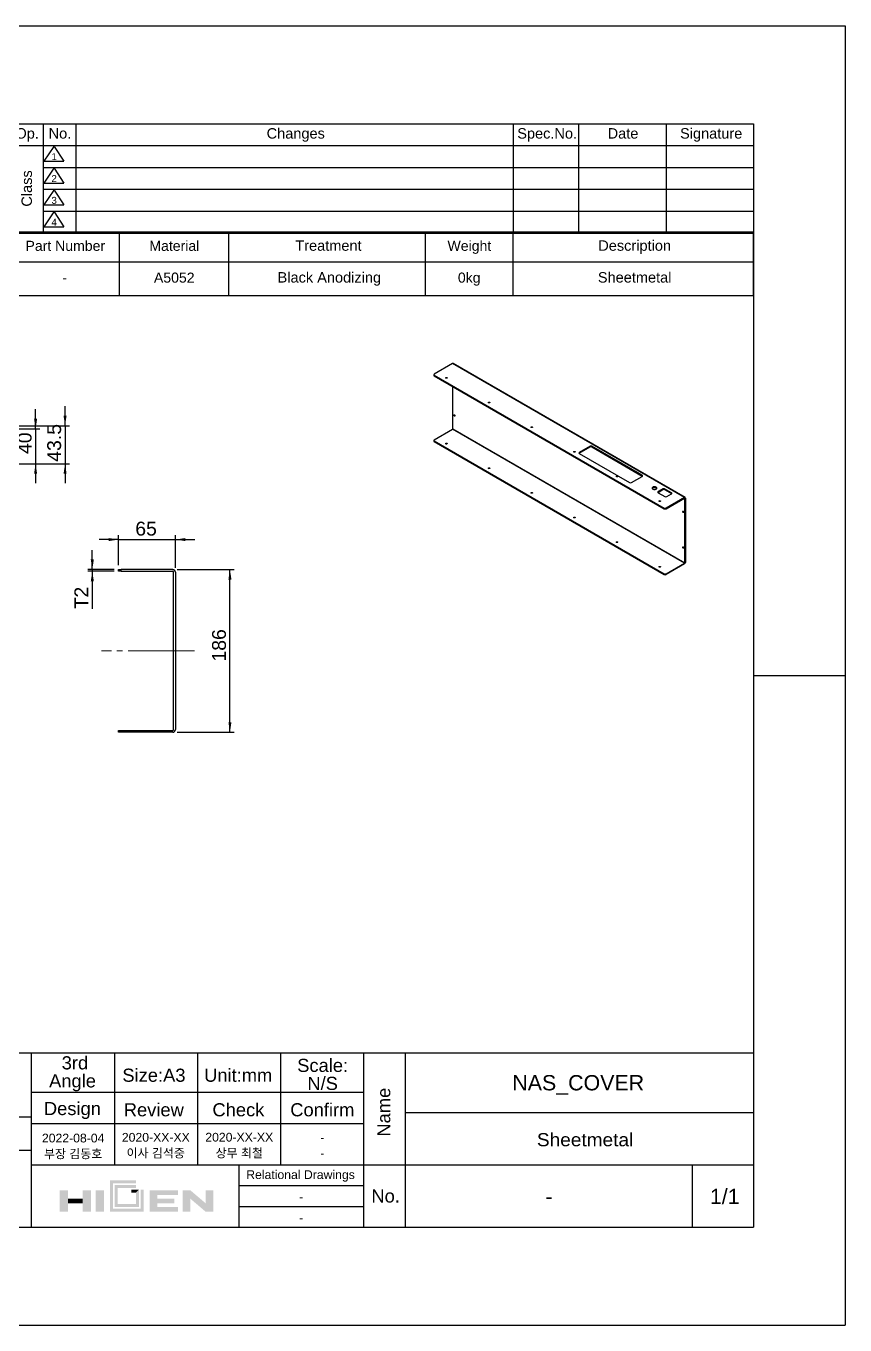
# Model space of a CAD drawing. Header units: millimetres. Extents: x 0 to 420, y 0 to 297.
# Drawn here: x 232.7 to 420, y 0 to 297 of the extents above; entities that cross this region are included whole.
import ezdxf

# ---------------------------------------------------------------- set-up
doc = ezdxf.new("R2010")
doc.units = ezdxf.units.MM
for name, pattern in [('SLD-쇄선', [10.16, 6.35, -1.27, 1.27, -1.27]), ('SLD-실선', [0]), ('SLD-일점쇄선(중심선)', [19.05, 15.24, -1.27, 1.27, -1.27])]:
    doc.linetypes.add(name, pattern=pattern)
doc.layers.add('CENTER', color=1, linetype='SLD-쇄선')
doc.layers.add('DIM', color=3, linetype='SLD-실선')
doc.layers.add('TABLE', color=3, linetype='SLD-실선', lineweight=25)
doc.layers.add('TEMPLATE', color=3, linetype='SLD-실선', lineweight=25)
doc.styles.add('SLDTEXTSTYLE0', font='Arial Unicode MS')
doc.styles.add('SLDTEXTSTYLE1', font='Arial Unicode MS', dxfattribs={"bigfont": 'bigfont'})
doc.styles.add('SLDTEXTSTYLE3', font='Arial Unicode MS', dxfattribs={"width": 1.039413})
doc.dimstyles.new('SLDDIMSTYLE0', dxfattribs={"dimtxt": 3.081982, "dimasz": 2.3, "dimexe": 0, "dimexo": 0.0625, "dimgap": 0.770496, "dimtad": 1, "dimdec": 3, "dimlfac": 5, "dimrnd": 1e-09, "dimzin": 12, "dimdsep": 46, "dimtxsty": 'SLDTEXTSTYLE0', "dimsah": 1, "dimcen": 0.09, "dimadec": 0, "dimazin": 3, "dimtfac": 1, "dimtdec": 4, "dimtmove": 0, "dimatfit": 0, "dimfxl": 1, "dimfrac": 2, "dimtolj": 1, "dimtzin": 12, "dimarcsym": 0})
doc.dimstyles.new('SLDDIMSTYLE1', dxfattribs={"dimtxt": 3.081982, "dimasz": 2.3, "dimexe": 0, "dimexo": 0.0625, "dimgap": 0.770496, "dimtad": 1, "dimdec": 3, "dimlfac": 5, "dimrnd": 1e-09, "dimzin": 12, "dimdsep": 46, "dimtxsty": 'SLDTEXTSTYLE0', "dimsah": 1, "dimcen": 0.09, "dimadec": 0, "dimazin": 3, "dimtfac": 1, "dimtdec": 4, "dimtofl": 0, "dimtmove": 0, "dimatfit": 3, "dimfxl": 1, "dimfrac": 2, "dimtolj": 1, "dimtzin": 12, "dimarcsym": 0})

# ---------------------------------------------------------------- blocks, each defined once
blk = doc.blocks.new('SW_NOTE_0_3')
at = {"layer": 'TEMPLATE', "color": 0, "char_height": 3, "attachment_point": 2, "style": 'SLDTEXTSTYLE0'}
for s, insert in [('3rd ', (3.47, 3.87)), ('Angle', (2.91, -0.25))]:
    blk.add_mtext(s, dxfattribs=dict(at, insert=insert))
blk = doc.blocks.new('SW_NOTE_0_4')
at = {"layer": 'TEMPLATE', "color": 0, "char_height": 3, "attachment_point": 2, "style": 'SLDTEXTSTYLE0'}
for s, insert in [('Scale:', (5.67, 3.87)), ('N/S', (5.67, -0.25))]:
    blk.add_mtext(s, dxfattribs=dict(at, insert=insert))
blk = doc.blocks.new('SW_SYMBOL_T#_1')
at = {"layer": 'TABLE', "color": 0}
for p, q in [((-300, 0), (800, 1650)), ((800, 1650), (1900, 0)), ((-300, 0), (1900, 0))]:
    blk.add_line(p, q, dxfattribs=at)
at = {"layer": 'TABLE', "color": 0, "insert": (800, 500), "char_height": 776, "attachment_point": 5, "style": 'SLDTEXTSTYLE0'}
blk.add_mtext('1', dxfattribs=at)
blk = doc.blocks.new('SW_SYMBOL_T#_2')
at = {"layer": 'TABLE', "color": 0}
for p, q in [((-300, 0), (800, 1650)), ((800, 1650), (1900, 0)), ((-300, 0), (1900, 0))]:
    blk.add_line(p, q, dxfattribs=at)
at = {"layer": 'TABLE', "color": 0, "insert": (800, 500), "char_height": 776, "attachment_point": 5, "style": 'SLDTEXTSTYLE0'}
blk.add_mtext('2', dxfattribs=at)
blk = doc.blocks.new('SW_SYMBOL_T#_3')
at = {"layer": 'TABLE', "color": 0}
for p, q in [((-300, 0), (800, 1650)), ((800, 1650), (1900, 0)), ((-300, 0), (1900, 0))]:
    blk.add_line(p, q, dxfattribs=at)
at = {"layer": 'TABLE', "color": 0, "insert": (800, 500), "char_height": 776, "attachment_point": 5, "style": 'SLDTEXTSTYLE0'}
blk.add_mtext('3', dxfattribs=at)
blk = doc.blocks.new('SW_SYMBOL_T#_4')
at = {"layer": 'TABLE', "color": 0}
for p, q in [((-300, 0), (800, 1650)), ((800, 1650), (1900, 0)), ((-300, 0), (1900, 0))]:
    blk.add_line(p, q, dxfattribs=at)
at = {"layer": 'TABLE', "color": 0, "insert": (800, 500), "char_height": 776, "attachment_point": 5, "style": 'SLDTEXTSTYLE0'}
blk.add_mtext('4', dxfattribs=at)
blk = doc.blocks.new('SW_TABLEANNOTATION_0')
at = {"layer": 'TABLE', "color": 0}
for p, q in [((0, 0), (0, -5)), ((0, 0), (7.5, 0)), ((7.5, 0), (7.5, -5)), ((7.5, 0), (15, 0)), ((15, 0), (15, -5)), ((15, 0), (115, 0)), ((115, 0), (115, -5)), ((115, 0), (130, 0)), ((130, 0), (130, -5)), ((130, 0), (150, 0)), ((150, 0), (150, -5)), ((150, 0), (170, 0)), ((170, 0), (170, -5)), ((0, -5), (0, -10)), ((0, -5), (7.5, -5)), ((0, -5), (7.5, -5)), ((7.5, -5), (7.5, -10)), ((7.5, -5), (15, -5)), ((15, -5), (15, -10)), ((15, -5), (115, -5)), ((115, -5), (115, -10)), ((115, -5), (130, -5)), ((130, -5), (130, -10)), ((130, -5), (150, -5)), ((150, -5), (150, -10)), ((150, -5), (170, -5)), ((170, -5), (170, -10)), ((0, -10), (0, -15)), ((7.5, -10), (7.5, -15)), ((7.5, -10), (15, -10)), ((15, -10), (15, -15)), ((15, -10), (115, -10)), ((115, -10), (115, -15)), ((115, -10), (130, -10)), ((130, -10), (130, -15)), ((130, -10), (150, -10)), ((150, -10), (150, -15)), ((150, -10), (170, -10)), ((170, -10), (170, -15)), ((0, -15), (0, -20)), ((7.5, -15), (7.5, -20)), ((7.5, -15), (15, -15)), ((15, -15), (15, -20)), ((15, -15), (115, -15)), ((115, -15), (115, -20)), ((115, -15), (130, -15)), ((130, -15), (130, -20)), ((130, -15), (150, -15)), ((150, -15), (150, -20)), ((150, -15), (170, -15)), ((170, -15), (170, -20)), ((0, -20), (0, -25)), ((7.5, -20), (7.5, -25)), ((7.5, -20), (15, -20)), ((15, -20), (15, -25)), ((15, -20), (115, -20)), ((115, -20), (115, -25)), ((115, -20), (130, -20)), ((130, -20), (130, -25)), ((130, -20), (150, -20)), ((150, -20), (150, -25)), ((150, -20), (170, -20)), ((170, -20), (170, -25)), ((0, -25), (7.5, -25)), ((7.5, -25), (15, -25)), ((15, -25), (115, -25)), ((115, -25), (130, -25)), ((130, -25), (150, -25)), ((150, -25), (170, -25))]:
    blk.add_line(p, q, dxfattribs=at)
at = {"layer": 'TABLE', "color": 0, "xscale": 0.0020453303, "yscale": 0.0020453303, "zscale": 0.0020453303}
for name, p in [('SW_SYMBOL_T#_1', (8.41, -8.56)), ('SW_SYMBOL_T#_2', (8.41, -13.56)), ('SW_SYMBOL_T#_3', (8.41, -18.56)), ('SW_SYMBOL_T#_4', (8.41, -23.56))]:
    blk.add_blockref(name, p, dxfattribs=at)
at = {"layer": 'TABLE', "color": 0, "char_height": 2.381, "attachment_point": 1, "style": 'SLDTEXTSTYLE0'}
for s, insert in [('Op.', (1.19, -1.02)), ('No.', (8.78, -1.02)), ('Changes', (58.65, -1.02)), ('Spec.No.', (115.97, -1.02)), ('Date', (136.65, -1.02)), ('Signature', (153.21, -1.02))]:
    blk.add_mtext(s, dxfattribs=dict(at, insert=insert))
at = {"layer": 'TABLE', "color": 0, "insert": (2.58, -18.97), "char_height": 2.381, "attachment_point": 1, "rotation": 90, "style": 'SLDTEXTSTYLE0'}
blk.add_mtext('Class', dxfattribs=at)
blk = doc.blocks.new('SW_TABLEANNOTATION_1')
at = {"layer": 'TABLE', "color": 0}
for p, q in [((0, 0), (0, -6.8)), ((0, 0), (25, 0)), ((25, 0), (25, -6.8)), ((25, 0), (50, 0)), ((50, 0), (50, -6.8)), ((50, 0), (95, 0)), ((95, 0), (95, -6.8)), ((95, 0), (115, 0)), ((115, 0), (115, -6.8)), ((115, 0), (170, 0)), ((170, 0), (170, -6.8)), ((0, -6.8), (25, -6.8)), ((0, -6.8), (0, -14.55)), ((25, -6.8), (50, -6.8)), ((25, -6.8), (25, -14.55)), ((50, -6.8), (95, -6.8)), ((50, -6.8), (50, -14.55)), ((95, -6.8), (115, -6.8)), ((95, -6.8), (95, -14.55)), ((115, -6.8), (170, -6.8)), ((115, -6.8), (115, -14.55)), ((170, -6.8), (170, -14.55)), ((0, -14.55), (25, -14.55)), ((25, -14.55), (50, -14.55)), ((50, -14.55), (95, -14.55)), ((95, -14.55), (115, -14.55)), ((115, -14.55), (170, -14.55))]:
    blk.add_line(p, q, dxfattribs=at)
at = {"layer": 'TABLE', "color": 0, "attachment_point": 1, "style": 'SLDTEXTSTYLE0'}
for s, insert, char_height in [('Part Number', (3.55, -2.02), 2.3), ('Material', (31.88, -2.02), 2.3), ('Treatment', (65.27, -1.92), 2.381), ('Weight', (100.08, -2.02), 2.3), ('Description', (134.56, -1.92), 2.3813), ('-', (11.97, -9.29), 2.3), ('A5052', (32.93, -9.29), 2.3), ('Black Anodizing', (61.21, -9.19), 2.3813), ('0kg', (102.45, -9.29), 2.3), ('Sheetmetal', (134.47, -9.19), 2.381)]:
    blk.add_mtext(s, dxfattribs=dict(at, insert=insert, char_height=char_height))
blk = doc.blocks.new('_D_6')
at = {"layer": 'DIM'}
for p, q in [((241.6, 205.61), (241.6, 210.06)), ((216.89, 205.61), (242.6, 205.61)), ((241.6, 205.61), (241.6, 196.91)), ((218.09, 196.91), (242.6, 196.91)), ((241.6, 196.91), (241.6, 192.46))]:
    blk.add_line(p, q, dxfattribs=at)
for points in [[(241.6, 205.61), (241.95, 207.91), (241.25, 207.91)], [(241.6, 196.91), (241.25, 194.61), (241.95, 194.61)]]:
    blk.add_solid(points, dxfattribs=at)
at = {"layer": 'DIM', "insert": (237.51, 197.37), "char_height": 3.175, "attachment_point": 1, "rotation": 90, "style": 'SLDTEXTSTYLE0'}
blk.add_mtext('43.5', dxfattribs=at)
blk = doc.blocks.new('_D_7')
at = {"layer": 'DIM'}
for p, q in [((234.86, 204.91), (234.86, 209.36)), ((205.29, 204.91), (235.86, 204.91)), ((234.86, 204.91), (234.86, 196.91)), ((218.09, 196.91), (235.86, 196.91)), ((234.86, 196.91), (234.86, 192.46))]:
    blk.add_line(p, q, dxfattribs=at)
for points in [[(234.86, 204.91), (235.21, 207.21), (234.51, 207.21)], [(234.86, 196.91), (234.51, 194.61), (235.21, 194.61)]]:
    blk.add_solid(points, dxfattribs=at)
at = {"layer": 'DIM', "insert": (230.77, 199.14), "char_height": 3.175, "attachment_point": 1, "rotation": 90, "style": 'SLDTEXTSTYLE0'}
blk.add_mtext('40', dxfattribs=at)
blk = doc.blocks.new('_D_22')
at = {"layer": 'DIM'}
for p, q in [((267.24, 172.73), (280.31, 172.73)), ((279.31, 135.53), (279.31, 172.73)), ((267.24, 135.53), (280.31, 135.53))]:
    blk.add_line(p, q, dxfattribs=at)
for points in [[(279.31, 172.73), (278.96, 170.43), (279.66, 170.43)], [(279.31, 135.53), (279.66, 137.83), (278.96, 137.83)]]:
    blk.add_solid(points, dxfattribs=at)
at = {"layer": 'DIM', "insert": (275.22, 151.69), "char_height": 3.175, "attachment_point": 1, "rotation": 90, "style": 'SLDTEXTSTYLE0'}
blk.add_mtext('186', dxfattribs=at)
blk = doc.blocks.new('_D_23')
at = {"layer": 'DIM'}
for p, q in [((253.84, 179.58), (249.39, 179.58)), ((253.84, 173.73), (253.84, 180.58)), ((253.84, 179.58), (266.84, 179.58)), ((266.84, 173.13), (266.84, 180.58)), ((266.84, 179.58), (271.29, 179.58))]:
    blk.add_line(p, q, dxfattribs=at)
for points in [[(253.84, 179.58), (251.54, 179.93), (251.54, 179.23)], [(266.84, 179.58), (269.14, 179.23), (269.14, 179.93)]]:
    blk.add_solid(points, dxfattribs=at)
at = {"layer": 'DIM', "insert": (257.66, 183.67), "char_height": 3.175, "attachment_point": 1, "style": 'SLDTEXTSTYLE0'}
blk.add_mtext('65', dxfattribs=at)
blk = doc.blocks.new('_D_24')
at = {"layer": 'DIM'}
for p, q in [((247.83, 172.73), (247.83, 177.18)), ((252.84, 172.73), (246.83, 172.73)), ((252.84, 172.33), (246.83, 172.33)), ((247.83, 172.73), (247.83, 172.33)), ((247.83, 172.33), (247.83, 163.73))]:
    blk.add_line(p, q, dxfattribs=at)
for points in [[(247.83, 172.73), (248.18, 175.03), (247.48, 175.03)], [(247.83, 172.33), (247.48, 170.03), (248.18, 170.03)]]:
    blk.add_solid(points, dxfattribs=at)
at = {"layer": 'DIM', "char_height": 3.17, "attachment_point": 1, "rotation": 90, "style": 'SLDTEXTSTYLE0'}
for s, insert in [('2', (243.74, 166.32)), ('T', (243.74, 163.73))]:
    blk.add_mtext(s, dxfattribs=dict(at, insert=insert))

msp = doc.modelspace()

# ---------------------------------------------------------------- hatches: boundary and pattern name
at = {"layer": 'TEMPLATE'}
for points in [[(251.88769, 33.07616), (252.58753, 32.37632), (257.83013, 32.37632), (257.83013, 33.07616)], [(251.88769, 25.9028), (252.58753, 26.60264), (252.58753, 32.37632), (251.88769, 33.07616)], [(240.34033, 30.80168), (240.34033, 25.9028), (242.26489, 25.9028), (242.26489, 27.82736), (242.26489, 28.87712), (242.26489, 30.80168)], [(245.58913, 27.82736), (245.58913, 25.9028), (247.51369, 25.9028), (247.51369, 30.80168), (245.58913, 30.80168), (245.58913, 28.87712)], [(248.56345, 25.9028), (250.48801, 25.9028), (250.48801, 30.80168), (248.56345, 30.80168)], [(257.83013, 32.0264), (252.93745, 32.0264), (253.63729, 31.32656), (257.83013, 31.32656)], [(252.93745, 32.0264), (252.93745, 26.95256), (253.63729, 27.6524), (253.63729, 31.32656)], [(256.78666, 30.27681), (257.83643, 30.27681), (258.53627, 30.97664), (256.78666, 30.97665)], [(257.83643, 30.27681), (257.83645, 27.65241), (258.5363, 26.95256), (258.53627, 30.97664)], [(258.88614, 30.97246), (258.88614, 26.60264), (259.58593, 25.9028), (259.58593, 30.98083)], [(260.98561, 30.80168), (262.73521, 29.75192), (267.45913, 29.75192), (267.45913, 30.80168)], [(262.73521, 27.82736), (262.73521, 28.87712), (262.73521, 29.75192), (260.98561, 30.80168), (260.98561, 25.9028), (262.73521, 26.95256)], [(270.25849, 25.9028), (270.25849, 28.87712), (270.25849, 30.80168), (268.50889, 30.80168), (268.50889, 25.9028)], [(273.75769, 25.9028), (273.75769, 27.82736), (270.25849, 30.80168), (270.25849, 28.87712)], [(273.75769, 30.80168), (273.75769, 27.82736), (273.75769, 25.9028), (275.50729, 25.9028), (275.50729, 30.80168)], [(242.26489, 28.87712), (242.26489, 27.82736), (245.58913, 27.82736), (245.58913, 28.87712)], [(258.5363, 26.95256), (257.83645, 27.65241), (253.63729, 27.6524), (252.93745, 26.95256)], [(267.45913, 26.95256), (262.73521, 26.95256), (260.98561, 25.9028), (267.45913, 25.9028)], [(266.58433, 28.87712), (262.73521, 28.87712), (262.73521, 27.82736), (266.58433, 27.82736)], [(259.58593, 25.9028), (258.88614, 26.60264), (252.58753, 26.60264), (251.88769, 25.9028)]]:
    msp.add_hatch(color=256, dxfattribs=at).paths.add_polyline_path(points, flags=0)

# ---------------------------------------------------------------- linework, layer by layer
at = {"color": 7, "linetype": 'SLD-실선', "lineweight": 25}
for p, q in [((330.23073, 219.80739), (326.0588, 217.39898)), ((383.41372, 189.20694), (330.38072, 219.82224)), ((325.97093, 217.27652), (325.97093, 217.11321)), ((326.0588, 217.15406), (378.66754, 186.78368)), ((326.0588, 216.99075), (378.66754, 186.62037)), ((330.30144, 204.90551), (330.30144, 214.54153)), ((325.97093, 202.25217), (325.97093, 202.08886)), ((326.0588, 202.37463), (330.23073, 204.78304)), ((326.0588, 202.12971), (378.66754, 171.75933)), ((326.0588, 201.9664), (378.66754, 171.59602)), ((361.68779, 200.91285), (359.21291, 199.48413)), ((359.21291, 199.32082), (361.68779, 200.74954)), ((359.21291, 199.23921), (370.72108, 192.59569)), ((373.62021, 194.26933), (362.11205, 200.91285)), ((362.11205, 200.74954), (373.62021, 194.10602)), ((371.14534, 192.59569), (373.62021, 194.0244)), ((378.31399, 191.15146), (377.25333, 190.53916)), ((377.25333, 190.37585), (378.31399, 190.98815)), ((377.25333, 190.29423), (378.80896, 189.39619)), ((380.29389, 190.25341), (378.73825, 191.15146)), ((378.73825, 190.98815), (380.29389, 190.09011)), ((383.26374, 189.19208), (379.09181, 186.78368)), ((379.09181, 186.62037), (383.26374, 189.02877)), ((379.23323, 189.39619), (380.29389, 190.00849)), ((383.33445, 174.29021), (383.33445, 188.98794)), ((383.47587, 189.06958), (383.47587, 174.37185)), ((253.83685, 172.33473), (253.83685, 172.73473)), ((253.83685, 172.73473), (254.43685, 172.73473)), ((254.43685, 172.33473), (253.83685, 172.33473)), ((266.23685, 172.73473), (254.43685, 172.73473)), ((254.43685, 172.33473), (266.23685, 172.33473)), ((379.09181, 171.75933), (383.26374, 174.16773)), ((383.26374, 174.00442), (379.09181, 171.59602)), ((266.43685, 136.13473), (266.43685, 172.13473)), ((266.83685, 172.13473), (266.83685, 136.13473)), ((253.83685, 135.53473), (253.83685, 135.93473)), ((253.83685, 135.93473), (254.43685, 135.93473)), ((254.43685, 135.53473), (253.83685, 135.53473)), ((254.43685, 135.93473), (266.23685, 135.93473)), ((266.23685, 135.53473), (254.43685, 135.53473))]:
    msp.add_line(p, q, dxfattribs=at)
at = {"color": 7, "linetype": 'SLD-실선', "lineweight": 18}
for p, q in [((330.23073, 219.80739), (383.26374, 189.19208)), ((326.0588, 217.15406), (326.0588, 216.99075)), ((326.0588, 202.12971), (326.0588, 201.9664)), ((330.23073, 204.78304), (383.26374, 174.16773)), ((330.30144, 204.90551), (383.33445, 174.29021)), ((359.21291, 199.48413), (359.21291, 199.32082)), ((361.68779, 200.74954), (361.68779, 200.91285)), ((362.11205, 200.91285), (362.11205, 200.74954)), ((373.62021, 194.10602), (373.62021, 194.26933)), ((377.25333, 190.37585), (377.25333, 190.53916)), ((378.31399, 190.98815), (378.31399, 191.15146)), ((378.73825, 190.98815), (378.73825, 191.15146)), ((380.29389, 190.09011), (380.29389, 190.25341)), ((383.26373, 189.02877), (383.33445, 188.98794)), ((378.66754, 186.62037), (378.66754, 186.78368)), ((379.09181, 186.78368), (379.09181, 186.62037)), ((254.43685, 172.73473), (254.43685, 172.33473)), ((378.66754, 171.59602), (378.66754, 171.75933)), ((379.09181, 171.75933), (379.09181, 171.59602)), ((254.43685, 135.93473), (254.43685, 135.53473))]:
    msp.add_line(p, q, dxfattribs=at)
at = {"color": 7, "linetype": 'SLD-실선', "lineweight": 25, "flags": 128}
for points in [[(328.69631, 216.47236), (328.65945, 216.5042), (328.64651, 216.54175), (328.65945, 216.57931), (328.69631, 216.61115), (328.75146, 216.63242), (328.81651, 216.63989), (328.88157, 216.63242), (328.93672, 216.61115), (328.97357, 216.57931), (328.98651, 216.54175), (328.97357, 216.5042), (328.93672, 216.47236), (328.88157, 216.45109), (328.81651, 216.44362), (328.75146, 216.45109), (328.69631, 216.47236)], [(338.45438, 210.83914), (338.41753, 210.87098), (338.40459, 210.90854), (338.41753, 210.9461), (338.45438, 210.97793), (338.50953, 210.99921), (338.57459, 211.00668), (338.63964, 210.99921), (338.6948, 210.97793), (338.73165, 210.9461), (338.74459, 210.90854), (338.73165, 210.87098), (338.6948, 210.83914), (338.63964, 210.81787), (338.57459, 210.8104), (338.50953, 210.81787), (338.45438, 210.83914)], [(330.65499, 207.82876), (330.60899, 207.86588), (330.56999, 207.91849), (330.54393, 207.97856), (330.53478, 208.03697), (330.54393, 208.08481), (330.56999, 208.1148), (330.60899, 208.12237), (330.65499, 208.10638), (330.70099, 208.06926), (330.73999, 208.01666), (330.76605, 207.95658), (330.7752, 207.89818), (330.76605, 207.85034), (330.73999, 207.82035), (330.70099, 207.81277), (330.65499, 207.82876)], [(348.21245, 205.20593), (348.1756, 205.23777), (348.16266, 205.27532), (348.1756, 205.31288), (348.21245, 205.34472), (348.26761, 205.36599), (348.33266, 205.37346), (348.39772, 205.36599), (348.45287, 205.34472), (348.48972, 205.31288), (348.50266, 205.27532), (348.48972, 205.23777), (348.45287, 205.20593), (348.39772, 205.18465), (348.33266, 205.17718), (348.26761, 205.18465), (348.21245, 205.20593)], [(328.69631, 201.44801), (328.65945, 201.47985), (328.64651, 201.5174), (328.65945, 201.55496), (328.69631, 201.5868), (328.75146, 201.60807), (328.81651, 201.61554), (328.88157, 201.60807), (328.93672, 201.5868), (328.97357, 201.55496), (328.98651, 201.5174), (328.97357, 201.47985), (328.93672, 201.44801), (328.88157, 201.42674), (328.81651, 201.41927), (328.75146, 201.42674), (328.69631, 201.44801)], [(357.97053, 199.57271), (357.93368, 199.60455), (357.92074, 199.64211), (357.93368, 199.67966), (357.97053, 199.7115), (358.02568, 199.73278), (358.09074, 199.74025), (358.15579, 199.73278), (358.21094, 199.7115), (358.24779, 199.67966), (358.26074, 199.64211), (358.24779, 199.60455), (358.21094, 199.57271), (358.15579, 199.55144), (358.09074, 199.54397), (358.02568, 199.55144), (357.97053, 199.57271)], [(359.21291, 199.32082), (359.1756, 199.29458), (359.16048, 199.28002)], [(338.45438, 195.81479), (338.41753, 195.84663), (338.40459, 195.88419), (338.41753, 195.92174), (338.45438, 195.95358), (338.50953, 195.97486), (338.57459, 195.98233), (338.63964, 195.97486), (338.6948, 195.95358), (338.73165, 195.92174), (338.74459, 195.88419), (338.73165, 195.84663), (338.6948, 195.81479), (338.63964, 195.79352), (338.57459, 195.78605), (338.50953, 195.79352), (338.45438, 195.81479)], [(367.7286, 193.9395), (367.69175, 193.97133), (367.67881, 194.00889), (367.69175, 194.04645), (367.7286, 194.07829), (367.78375, 194.09956), (367.84881, 194.10703), (367.91386, 194.09956), (367.96902, 194.07829), (368.00587, 194.04645), (368.01881, 194.00889), (368.00587, 193.97133), (367.96902, 193.9395), (367.91386, 193.91822), (367.84881, 193.91075), (367.78375, 193.91822), (367.7286, 193.9395)], [(373.67265, 194.06521), (373.65752, 194.07977), (373.62021, 194.10602)], [(348.21245, 190.18158), (348.1756, 190.21342), (348.16266, 190.25097), (348.1756, 190.28853), (348.21245, 190.32037), (348.26761, 190.34164), (348.33266, 190.34911), (348.39772, 190.34164), (348.45287, 190.32037), (348.48972, 190.28853), (348.50266, 190.25097), (348.48972, 190.21342), (348.45287, 190.18158), (348.39772, 190.1603), (348.33266, 190.15283), (348.26761, 190.1603), (348.21245, 190.18158)], [(376.79371, 191.58008), (376.6798, 191.63053), (376.54715, 191.66225), (376.4048, 191.67307), (376.26245, 191.66225), (376.1298, 191.63053), (376.01589, 191.58008), (375.92849, 191.51432), (375.87354, 191.43774), (375.8548, 191.35556), (375.87354, 191.27339), (375.92849, 191.19681), (376.01589, 191.13105), (376.1298, 191.08059), (376.26245, 191.04888), (376.4048, 191.03806), (376.54715, 191.04888), (376.6798, 191.08059), (376.79371, 191.13105), (376.88111, 191.19681), (376.93606, 191.27339), (376.9548, 191.35556), (376.93606, 191.43774), (376.88111, 191.51432), (376.79371, 191.58008)], [(375.8733, 191.27391), (375.87354, 191.27443), (375.92849, 191.35101), (376.01589, 191.41677), (376.1298, 191.46723), (376.26245, 191.49895), (376.4048, 191.50976), (376.54715, 191.49895), (376.6798, 191.46723), (376.79371, 191.41677)], [(377.2009, 190.33504), (377.21602, 190.3496), (377.25333, 190.37585)], [(380.29389, 190.09011), (380.3312, 190.06386), (380.34632, 190.0493)], [(377.48667, 188.30628), (377.44982, 188.33812), (377.43688, 188.37568), (377.44982, 188.41323), (377.48667, 188.44507), (377.54183, 188.46634), (377.60688, 188.47381), (377.67194, 188.46634), (377.72709, 188.44507), (377.76394, 188.41323), (377.77688, 188.37568), (377.76394, 188.33812), (377.72709, 188.30628), (377.67194, 188.28501), (377.60688, 188.27754), (377.54183, 188.28501), (377.48667, 188.30628)], [(357.97053, 184.54836), (357.93368, 184.5802), (357.92074, 184.61776), (357.93368, 184.65531), (357.97053, 184.68715), (358.02568, 184.70842), (358.09074, 184.71589), (358.15579, 184.70842), (358.21094, 184.68715), (358.24779, 184.65531), (358.26074, 184.61776), (358.24779, 184.5802), (358.21094, 184.54836), (358.15579, 184.52709), (358.09074, 184.51962), (358.02568, 184.52709), (357.97053, 184.54836)], [(382.98089, 185.78707), (382.93489, 185.82419), (382.89589, 185.87679), (382.86984, 185.93687), (382.86069, 185.99527), (382.86984, 186.04311), (382.89589, 186.0731), (382.93489, 186.08068), (382.98089, 186.06469), (383.0269, 186.02757), (383.06589, 185.97497), (383.09195, 185.91489), (383.1011, 185.85649), (383.09195, 185.80865), (383.06589, 185.77866), (383.0269, 185.77108), (382.98089, 185.78707)], [(367.7286, 178.91515), (367.69175, 178.94698), (367.67881, 178.98454), (367.69175, 179.0221), (367.7286, 179.05393), (367.78375, 179.07521), (367.84881, 179.08268), (367.91386, 179.07521), (367.96902, 179.05393), (368.00587, 179.0221), (368.01881, 178.98454), (368.00587, 178.94698), (367.96902, 178.91515), (367.91386, 178.89387), (367.84881, 178.8864), (367.78375, 178.89387), (367.7286, 178.91515)], [(382.98089, 177.62166), (382.93489, 177.65878), (382.89589, 177.71139), (382.86984, 177.77146), (382.86069, 177.82987), (382.86984, 177.87771), (382.89589, 177.9077), (382.93489, 177.91527), (382.98089, 177.89928), (383.0269, 177.86216), (383.06589, 177.80956), (383.09195, 177.74948), (383.1011, 177.69108), (383.09195, 177.64324), (383.06589, 177.61325), (383.0269, 177.60567), (382.98089, 177.62166)], [(377.48667, 173.28193), (377.44982, 173.31377), (377.43688, 173.35132), (377.44982, 173.38888), (377.48667, 173.42072), (377.54183, 173.44199), (377.60688, 173.44946), (377.67194, 173.44199), (377.72709, 173.42072), (377.76394, 173.38888), (377.77688, 173.35132), (377.76394, 173.31377), (377.72709, 173.28193), (377.67194, 173.26066), (377.60688, 173.25319), (377.54183, 173.26066), (377.48667, 173.28193)]]:
    msp.add_lwpolyline(points, dxfattribs=at)
at = {"color": 7, "linetype": 'SLD-실선', "lineweight": 25}
for centre, radius, start, end in [((330.3186, 219.68472), 0.15089, 65.692881, 125.6175775), ((326.12107, 217.12819), 0.15088, 185.6947993, 245.6253417), ((326.10528, 217.27652), 0.13098, 110.7834208, 249.2165792), ((328.81651, 216.20358), 0.27331, 69.8151537, 110.1848462), ((330.94779, 208.1366), 0.27325, 189.7962656, 230.198358), ((338.57459, 210.57036), 0.27331, 69.8151408, 110.1848592), ((348.33266, 204.93715), 0.27331, 69.8151475, 110.1848525), ((326.12107, 202.10383), 0.15088, 185.6947993, 245.6253417), ((326.10528, 202.25217), 0.13098, 110.7834208, 249.2165792), ((330.14792, 204.9125), 0.15368, 302.6054783, 357.3945215), ((328.81651, 201.17923), 0.27331, 69.8151383, 110.1848618), ((358.09074, 199.30393), 0.27331, 69.8151464, 110.1848536), ((359.25939, 199.36167), 0.13098, 110.7834208, 249.2165792), ((361.89992, 200.50343), 0.46111, 62.6096722, 117.3903278), ((361.89992, 200.34012), 0.46111, 62.6096722, 117.3903278), ((338.57459, 195.54601), 0.27331, 69.8151461, 110.1848539), ((367.84881, 193.67071), 0.27331, 69.815146, 110.184854), ((373.57374, 194.14686), 0.13098, 290.7834208, 69.2165792), ((348.33266, 189.91279), 0.27331, 69.815146, 110.184854), ((370.93321, 193.0051), 0.46111, 242.6096722, 297.3903278), ((376.65421, 191.13494), 0.31447, 26.2274835, 63.6658515), ((377.29981, 190.4167), 0.13098, 110.7834208, 249.2165792), ((378.52612, 190.74205), 0.46111, 62.6096722, 117.3903278), ((378.52612, 190.57874), 0.46111, 62.6096722, 117.3903278), ((380.24741, 190.13095), 0.13098, 290.7834208, 69.2165792), ((377.60688, 188.0375), 0.27331, 69.815146, 110.184854), ((379.0211, 189.8056), 0.46111, 242.6096722, 297.3903278), ((383.34655, 189.09056), 0.13101, 350.785963, 129.2032852), ((383.29134, 188.99493), 0.04367, 350.785963, 129.2032852), ((358.09074, 184.27958), 0.27331, 69.8151464, 110.1848536), ((378.87967, 187.19309), 0.46111, 242.6096722, 297.3903278), ((378.87967, 187.02978), 0.46111, 242.6096722, 297.3903278), ((383.27369, 186.09491), 0.27325, 189.7962527, 230.1983708), ((367.84881, 178.64636), 0.27331, 69.815146, 110.184854), ((383.27369, 177.9295), 0.27325, 189.7962527, 230.1983708), ((266.23685, 172.13473), 0.6, 0, 90), ((266.23685, 172.13473), 0.2, 0, 90), ((377.60688, 173.01315), 0.27331, 69.815146, 110.184854), ((383.0153, 174.39281), 0.46104, 302.6054783, 357.3945215), ((383.18093, 174.29719), 0.15368, 302.6054783, 357.3945215), ((378.87967, 172.16874), 0.46111, 242.6096722, 297.3903278), ((378.87967, 172.00543), 0.46111, 242.6096722, 297.3903278), ((266.23685, 136.13473), 0.2, 270, 0), ((266.23685, 136.13473), 0.6, 270, 0)]:
    msp.add_arc(centre, radius, start, end, dxfattribs=at)
at = {"layer": 'CENTER', "linetype": 'SLD-일점쇄선(중심선)', "lineweight": 18}
msp.add_line((271.23685, 154.13473), (249.94075, 154.13473), dxfattribs=at)
at = {"layer": 'TEMPLATE'}
for p, q in [((0, 297), (420, 297)), ((420, 297), (420, 0)), ((20.94318, 274.6588), (399.05682, 274.6588)), ((399.05682, 274.6588), (399.05682, 22.3412)), ((399.05682, 148.5), (420, 148.5)), ((212.71934, 62.2412), (233.87712, 62.2412)), ((233.87712, 62.2412), (233.87779, 22.3412)), ((233.87712, 62.2412), (399.05682, 62.2412)), ((252.87779, 62.2412), (252.87779, 36.5912)), ((271.87779, 62.2412), (271.87779, 36.5912)), ((290.87779, 62.2412), (290.87779, 36.5912)), ((309.85445, 62.24163), (309.85445, 22.3412)), ((319.37779, 62.2412), (319.37779, 22.3412)), ((233.73389, 53.21653), (309.85445, 53.21653)), ((212.71934, 47.58331), (233.87712, 47.58331)), ((319.37779, 48.5912), (399.05682, 48.5912)), ((233.76761, 46.09145), (309.85445, 46.09145)), ((212.71934, 40.01149), (233.87712, 40.01149)), ((233.87779, 36.5912), (399.05682, 36.5912)), ((281.37779, 36.5912), (281.37779, 22.3412)), ((385.12064, 22.3412), (385.12064, 36.5912)), ((281.33347, 31.89402), (309.85445, 31.89402)), ((281.35563, 27.11762), (309.85445, 27.11762)), ((20.94318, 22.3412), (399.05682, 22.3412)), ((0, 0), (420, 0))]:
    msp.add_line(p, q, dxfattribs=at)

# ---------------------------------------------------------------- block references
at = {"layer": 'TABLE'}
for name, p in [('SW_TABLEANNOTATION_0', (229.05682, 274.6588)), ('SW_TABLEANNOTATION_1', (228.99987, 249.90905))]:
    msp.add_blockref(name, p, dxfattribs=at)
at = {"layer": 'TEMPLATE'}
for name, p in [('SW_NOTE_0_3', (240.38876, 57.57412)), ('SW_NOTE_0_4', (294.8466, 56.98961))]:
    msp.add_blockref(name, p, dxfattribs=at)

# ---------------------------------------------------------------- texts
at = {"layer": 'TEMPLATE', "attachment_point": 2}
for s, insert, char_height, style in [('Size:A3', (261.9252, 58.61237), 3, 'SLDTEXTSTYLE0'), ('Unit:mm', (281.19778, 58.61237), 3, 'SLDTEXTSTYLE0'), ('NAS_COVER', (358.97255, 57.14706), 3.5, 'SLDTEXTSTYLE0'), ('Design', (243.27938, 50.99537), 3, 'SLDTEXTSTYLE0'), ('Review', (261.89811, 50.71354), 3, 'SLDTEXTSTYLE0'), ('Check', (281.2457, 50.71354), 3, 'SLDTEXTSTYLE0'), ('Confirm', (300.4414, 50.71354), 3, 'SLDTEXTSTYLE0'), ('2022-08-04', (243.452, 43.74558), 2, 'SLDTEXTSTYLE0'), ('2020-XX-XX', (262.35434, 43.91598), 2, 'SLDTEXTSTYLE0'), ('2020-XX-XX', (281.4389, 43.94032), 2, 'SLDTEXTSTYLE0'), ('-', (300.44538, 43.89163), 2, 'SLDTEXTSTYLE0'), ('Sheetmetal', (360.54472, 43.86905), 3, 'SLDTEXTSTYLE3'), ('부장 김동호', (243.44575, 40.12234), 2, 'SLDTEXTSTYLE1'), ('이사 김석중', (262.33421, 40.29274), 2, 'SLDTEXTSTYLE1'), ('상무 최철', (281.44862, 40.31708), 2, 'SLDTEXTSTYLE1'), ('-', (300.44538, 40.2684), 2, 'SLDTEXTSTYLE0'), ('Relational Drawings', (295.45817, 35.37929), 2, 'SLDTEXTSTYLE0'), ('No.', (314.92359, 31.00564), 3, 'SLDTEXTSTYLE0'), ('1/1', (392.48365, 31.14492), 3.5, 'SLDTEXTSTYLE0'), ('-', (295.62278, 30.29166), 2, 'SLDTEXTSTYLE0'), ('-', (352.26926, 31.12449), 3.5, 'SLDTEXTSTYLE0'), ('-', (295.62278, 25.47469), 2, 'SLDTEXTSTYLE0')]:
    msp.add_mtext(s, dxfattribs=dict(at, insert=insert, char_height=char_height, style=style))
at = {"layer": 'TEMPLATE', "insert": (312.98821, 48.65832), "char_height": 3, "attachment_point": 2, "rotation": 90, "style": 'SLDTEXTSTYLE0'}
msp.add_mtext('Name', dxfattribs=at)

# ---------------------------------------------------------------- dimensions: what is measured, and where the dimension line sits
at = {"layer": 'DIM'}
for base, p1, p2, dimstyle, picture, middle in [((234.86098, 196.90949), (204.28951, 204.90949), (217.08951, 196.90949), 'SLDDIMSTYLE0', '_D_7', (234.86098, 201.48965)), ((241.59627, 196.90949), (215.88951, 205.60949), (217.08951, 196.90949), 'SLDDIMSTYLE0', '_D_6', (241.59627, 201.48965)), ((279.30934, 172.73473), (266.23685, 135.53473), (266.23685, 172.73473), 'SLDDIMSTYLE1', '_D_22', (279.30934, 155.21342))]:
    dim = msp.add_linear_dim(base=base, p1=p1, p2=p2, angle=90, dimstyle=dimstyle, dxfattribs=at)
    dim.commit()
    dim.dimension.update_dxf_attribs({"geometry": picture, "text_midpoint": middle, "dimtype": 160})
dim = msp.add_linear_dim(base=(266.83685, 179.5765), p1=(253.83685, 172.73473), p2=(266.83685, 172.13473), dimstyle='SLDDIMSTYLE0', dxfattribs=at)
dim.commit()
dim.dimension.update_dxf_attribs({"geometry": '_D_23', "text_midpoint": (260.00693, 179.5765), "dimtype": 160})
dim = msp.add_linear_dim(base=(247.82694, 172.33473), p1=(253.83685, 172.73473), p2=(253.83685, 172.33473), angle=90, text='T<>', dimstyle='SLDDIMSTYLE0', dxfattribs=at)
dim.commit()
dim.dimension.update_dxf_attribs({"geometry": '_D_24', "text_midpoint": (247.82694, 166.20127), "dimtype": 160})

doc.saveas('drawing.dxf')
